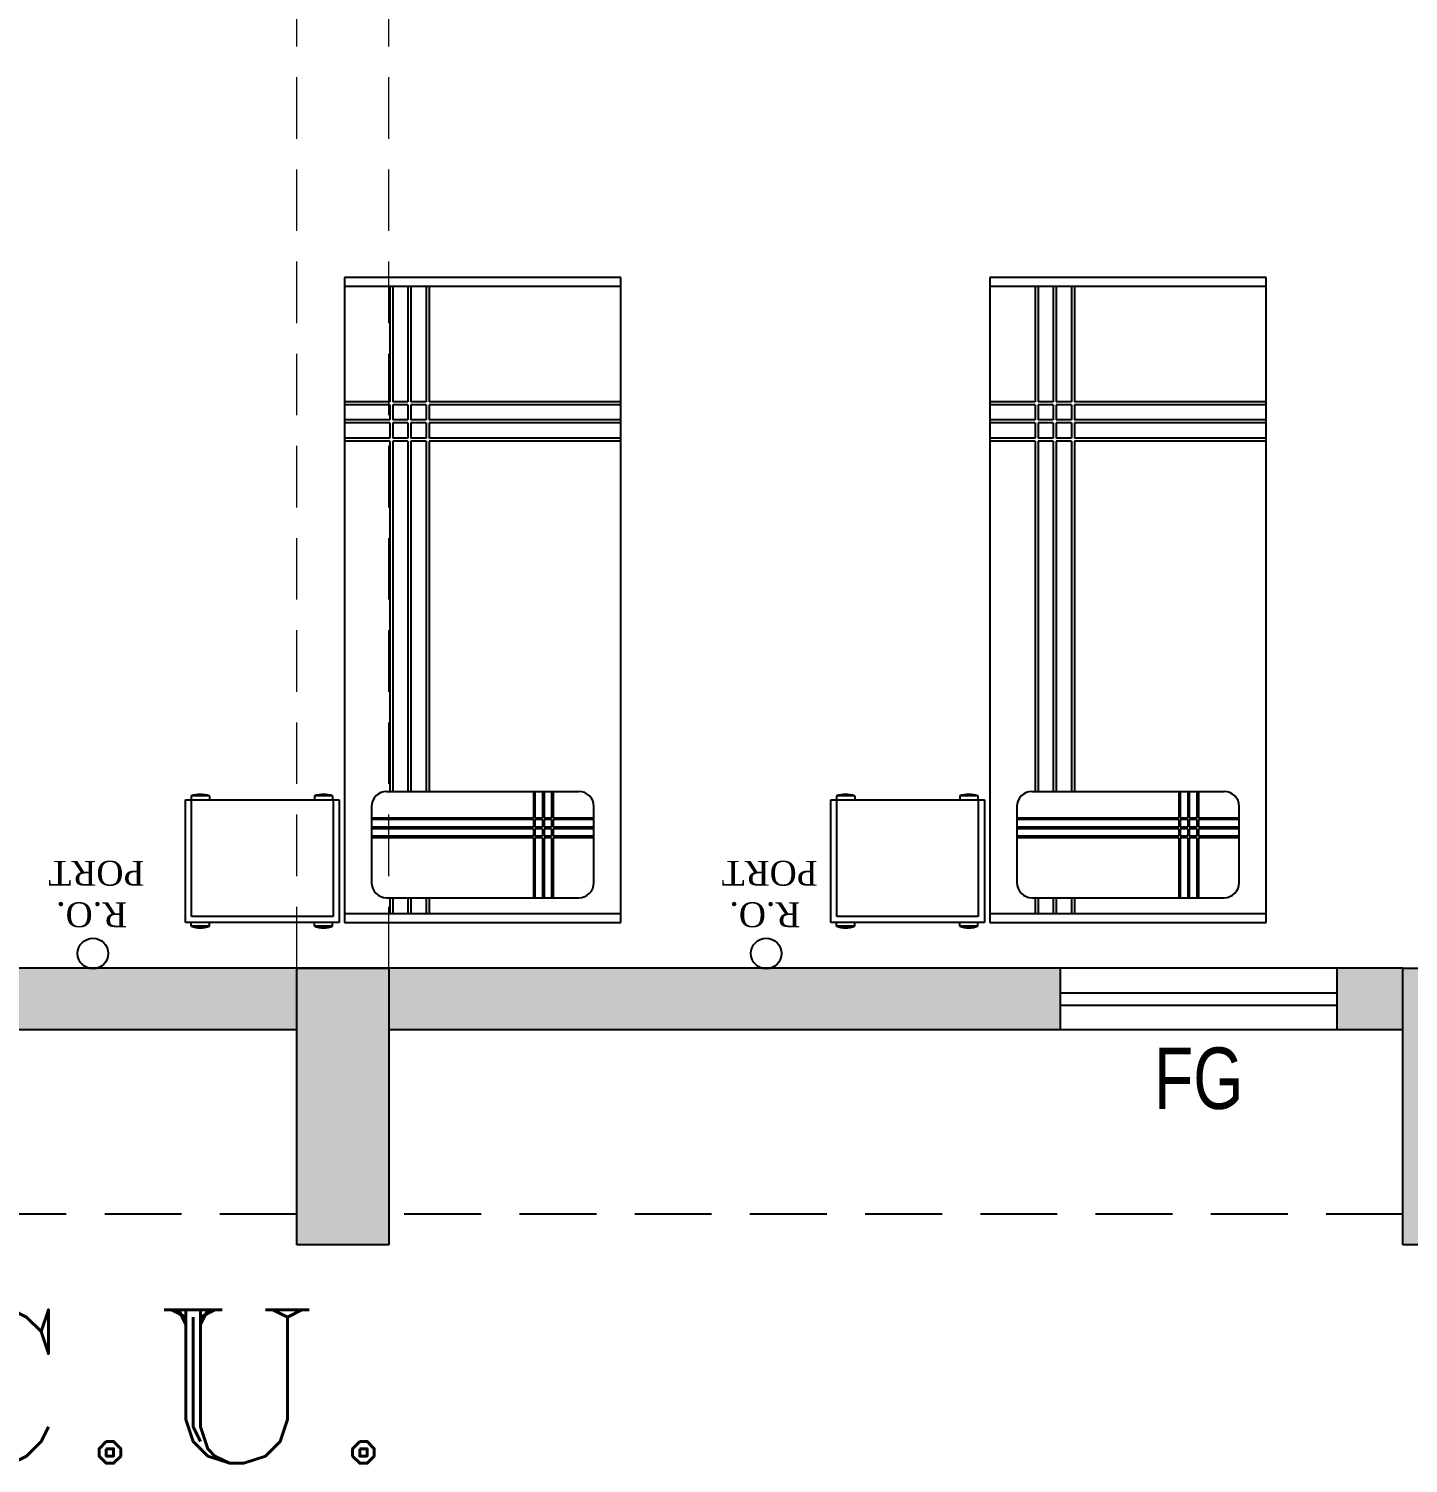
# Model space of a CAD drawing. Extents: x 11034434 to 11724204, y -4674497 to -3911811.
# Drawn here: x 11308543 to 11313033, y -4660343 to -4655674 of the extents above; entities that cross this region are included whole.
import ezdxf

# ---------------------------------------------------------------- set-up
doc = ezdxf.new("R2010")
doc.units = 0
doc.header["$MEASUREMENT"] = 0
doc.linetypes.add('DASHED', pattern=[0.75, 0.5, -0.25])
doc.linetypes.add('HIDDEN', pattern=[0.375, 0.25, -0.125])
doc.layers.get('0').update_dxf_attribs({"color": 251, "linetype": 'CONTINUOUS'})
doc.layers.add('BEAM', color=251, linetype='CONTINUOUS')
doc.layers.add('HATCH', color=251, linetype='CONTINUOUS')
doc.layers.add('OT TEXT', color=251, linetype='CONTINUOUS', lineweight=5)
doc.styles.add('ARIAL', font='arial.ttf', dxfattribs={"width": 0.75})
doc.styles.add('ROMANT', font='romant.shx')
doc.styles.get("Standard").update_dxf_attribs({"font": 'arial.ttf'})

msp = doc.modelspace()

# ---------------------------------------------------------------- hatches: boundary and pattern name
at = {"layer": 'HATCH', "ltscale": 500}
h = msp.add_hatch(color=251, dxfattribs=at)
h.dxf.hatch_style = 1
h.paths.add_polyline_path([(11284390.7, -4648802), (11284690.7, -4648802), (11284690.7, -4649702), (11284390.7, -4649702)])
h.paths.add_polyline_path([(11327800.7, -4652667), (11328700.7, -4652667), (11328700.7, -4652967), (11327800.7, -4652967)])
h.paths.add_polyline_path([(11302215.7, -4658732), (11302515.7, -4658732), (11302515.7, -4659632), (11302215.7, -4659632)])
h.paths.add_polyline_path([(11324600.7, -4658732), (11325200.7, -4658732), (11325200.7, -4659032), (11324600.7, -4659032)])
h.paths.add_polyline_path([(11280960.7, -4640612), (11281710.7, -4640612), (11281710.7, -4640912), (11280960.7, -4640912)])
h.paths.add_polyline_path([(11280960.7, -4644142), (11281860.7, -4644142), (11281860.7, -4644442), (11280960.7, -4644442)])
h.paths.add_polyline_path([(11317942.4, -4658632), (11318770.7, -4658632), (11318770.7, -4658932), (11317942.4, -4658932)])
h.paths.add_polyline_path([(11294185.7, -4658032), (11294485.7, -4658032), (11294485.7, -4658932), (11294185.7, -4658932)])
h.paths.add_polyline_path([(11288015.7, -4658182), (11288315.7, -4658182), (11288315.7, -4658932), (11288015.7, -4658932)])
h.paths.add_polyline_path([(11287690.7, -4658957), (11287990.7, -4658957), (11287990.7, -4659707), (11287690.7, -4659707)])
h.paths.add_polyline_path([(11280960.7, -4629742), (11281710.7, -4629742), (11281710.7, -4630042), (11280960.7, -4630042)])
h.paths.add_polyline_path([(11327800.7, -4629742), (11328700.7, -4629742), (11328700.7, -4630042), (11327800.7, -4630042)])
h.paths.add_polyline_path([(11280860.7, -4648802), (11281160.7, -4648802), (11281160.7, -4649702), (11280860.7, -4649702)])
h.paths.add_polyline_path([(11287690.7, -4658182), (11287990.7, -4658182), (11287990.7, -4658932), (11287690.7, -4658932)])
h.paths.add_polyline_path([(11327700.7, -4616012), (11328000.7, -4616012), (11328000.7, -4615033.7), (11327700.7, -4615033.7)])
h.paths.add_polyline_path([(11280960.7, -4637012), (11281710.7, -4637012), (11281710.7, -4637312), (11280960.7, -4637312)])
h.paths.add_polyline_path([(11309415.7, -4658732), (11309715.7, -4658732), (11309715.7, -4659632), (11309415.7, -4659632)])
h.paths.add_polyline_path([(11327800.7, -4609782), (11328700.7, -4609782), (11328700.7, -4610082), (11327800.7, -4610082)])
h.paths.add_polyline_path([(11327800.7, -4626142), (11328700.7, -4626142), (11328700.7, -4626442), (11327800.7, -4626442)])
h.paths.add_polyline_path([(11280960.7, -4633412), (11281710.7, -4633412), (11281710.7, -4633712), (11280960.7, -4633712)])
h.paths.add_polyline_path([(11313015.7, -4652702), (11313315.7, -4652702), (11313315.7, -4653602), (11313015.7, -4653602)])
h.paths.add_polyline_path([(11327800.7, -4633412), (11328700.7, -4633412), (11328700.7, -4633712), (11327800.7, -4633712)])
h.paths.add_polyline_path([(11286005.7, -4619012), (11286305.7, -4619012), (11286305.7, -4619612), (11286005.7, -4619612)])
h.paths.add_polyline_path([(11280960.7, -4619012), (11281860.7, -4619012), (11281860.7, -4619312), (11280960.7, -4619312)])
h.paths.add_polyline_path([(11327800.7, -4619012), (11328600.7, -4619012), (11328600.7, -4619312), (11327800.7, -4619312)])
h.paths.add_polyline_path([(11324600.7, -4647742), (11325299.6, -4647742), (11325299.6, -4648042), (11324600.7, -4648042)])
h.paths.add_polyline_path([(11321770.7, -4658632), (11322598.9, -4658632), (11322598.9, -4658932), (11321770.7, -4658932)])
h.paths.add_polyline_path([(11327800.7, -4640612), (11328700.7, -4640612), (11328700.7, -4640912), (11327800.7, -4640912)])
h.paths.add_polyline_path([(11286005.7, -4615412), (11286305.7, -4615412), (11286305.7, -4616012), (11286005.7, -4616012)])
h.paths.add_polyline_path([(11286330.7, -4615412), (11286630.7, -4615412), (11286630.7, -4616012), (11286330.7, -4616012)])
h.paths.add_polyline_path([(11282340.7, -4615112), (11282640.7, -4615112), (11282640.7, -4616012), (11282340.7, -4616012)])
h.paths.add_polyline_path([(11327800.7, -4658632), (11328700.7, -4658632), (11328700.7, -4658932), (11327800.7, -4658932)])
h.paths.add_polyline_path([(11300450.7, -4607482), (11300750.7, -4607482), (11300750.7, -4608382), (11300450.7, -4608382)])
h.paths.add_polyline_path([(11306480.7, -4607482), (11306780.7, -4607482), (11306780.7, -4608382), (11306480.7, -4608382)])
h.paths.add_polyline_path([(11284390.7, -4658182), (11284690.7, -4658182), (11284690.7, -4658932), (11284390.7, -4658932)])
h.paths.add_polyline_path([(11286330.7, -4619012), (11286630.7, -4619012), (11286630.7, -4619612), (11286330.7, -4619612)])
h.paths.add_polyline_path([(11297150.7, -4607482), (11297450.7, -4607482), (11297450.7, -4608382), (11297150.7, -4608382)])
h.paths.add_polyline_path([(11282340.7, -4609232), (11282640.7, -4609232), (11282640.7, -4609982), (11282340.7, -4609982)])
h.paths.add_polyline_path([(11286005.7, -4622612), (11286305.7, -4622612), (11286305.7, -4623212), (11286005.7, -4623212)])
h.paths.add_polyline_path([(11286330.7, -4623212), (11286630.7, -4623212), (11286630.7, -4622612), (11286330.7, -4622612)])
h.paths.add_polyline_path([(11284390.7, -4643692), (11284690.7, -4643692), (11284690.7, -4644442), (11284390.7, -4644442)])
h.paths.add_polyline_path([(11286005.7, -4609232), (11286305.7, -4609232), (11286305.7, -4609982), (11286005.7, -4609982)])
h.paths.add_polyline_path([(11283940.7, -4658957), (11284690.7, -4658957), (11284690.7, -4659257), (11283940.7, -4659257)])
h.paths.add_polyline_path([(11313015.7, -4658732), (11313315.7, -4658732), (11313315.7, -4659632), (11313015.7, -4659632)])
h.paths.add_polyline_path([(11284390.7, -4652702), (11284690.7, -4652702), (11284690.7, -4653452), (11284390.7, -4653452)])
h.paths.add_polyline_path([(11305815.7, -4658732), (11306115.7, -4658732), (11306115.7, -4659632), (11305815.7, -4659632)])
h.paths.add_polyline_path([(11327800.7, -4622612), (11328700.7, -4622612), (11328700.7, -4622912), (11327800.7, -4622912)])
h.paths.add_polyline_path([(11280960.7, -4626142), (11281710.7, -4626142), (11281710.7, -4626442), (11280960.7, -4626442)])
h.paths.add_polyline_path([(11321770.7, -4658957), (11322370.7, -4658957), (11322370.7, -4659257), (11321770.7, -4659257)])
h.paths.add_polyline_path([(11280685.7, -4658957), (11281435.7, -4658957), (11281435.7, -4659257), (11280685.7, -4659257)])
h.paths.add_polyline_path([(11318170.7, -4658957), (11318770.7, -4658957), (11318770.7, -4659257), (11318170.7, -4659257)])
h.paths.add_polyline_path([(11281860.7, -4622612), (11280960.7, -4622612), (11280960.7, -4622912), (11281860.7, -4622912)])
h.paths.add_polyline_path([(11294185.7, -4652702), (11294485.7, -4652702), (11294485.7, -4653602), (11294185.7, -4653602)])
h.paths.add_polyline_path([(11298615.7, -4658732), (11298915.7, -4658732), (11298915.7, -4659632), (11298615.7, -4659632)])
h.paths.add_polyline_path([(11318470.7, -4652702), (11318770.7, -4652702), (11318770.7, -4653602), (11318470.7, -4653602)])
h.paths.add_polyline_path([(11327800.7, -4644142), (11328700.7, -4644142), (11328700.7, -4644442), (11327800.7, -4644442)])
h.paths.add_polyline_path([(11327800.7, -4649402), (11328778.9, -4649402), (11328778.9, -4649702), (11327800.7, -4649702)])
h.paths.add_polyline_path([(11288760.7, -4609082), (11289060.7, -4609082), (11289060.7, -4609982), (11288760.7, -4609982)])
edge = h.paths.add_edge_path()
edge.add_line((11309265.7, -4609082), (11309265.7, -4609982))
edge.add_line((11321770.7, -4649702), (11322748.9, -4649702))
edge.add_line((11287690.7, -4643692), (11287690.7, -4644442))
edge.add_line((11309565.7, -4616012), (11309565.7, -4615112))
edge.add_line((11287990.7, -4653452), (11287990.7, -4652702))
edge.add_line((11288015.7, -4652702), (11288015.7, -4653452))
h.paths.add_polyline_path([(11306480.7, -4649402), (11307380.7, -4649402), (11307380.7, -4649702), (11306480.7, -4649702)], flags=17)
h.paths.add_polyline_path([(11291120.7, -4648802), (11291420.7, -4648802), (11291420.7, -4649702), (11291120.7, -4649702)], flags=17)
h.paths.add_polyline_path([(11288015.7, -4648952), (11288315.7, -4648952), (11288315.7, -4649702), (11288015.7, -4649702)], flags=17)
h.paths.add_polyline_path([(11288015.7, -4652702), (11288315.7, -4652702), (11288315.7, -4653452), (11288015.7, -4653452)], flags=17)
h.paths.add_polyline_path([(11296472.4, -4649402), (11297450.7, -4649402), (11297450.7, -4649702), (11296472.4, -4649702)], flags=17)
h.paths.add_polyline_path([(11298276.5, -4652702), (11299254.8, -4652702), (11299254.8, -4653002), (11298276.5, -4653002)], flags=17)
h.paths.add_polyline_path([(11311840.7, -4649402), (11312740.7, -4649402), (11312740.7, -4649702), (11311840.7, -4649702)], flags=17)
h.paths.add_polyline_path([(11300450.7, -4649402), (11301428.9, -4649402), (11301428.9, -4649702), (11300450.7, -4649702)], flags=17)
h.paths.add_polyline_path([(11317870.7, -4649402), (11318770.7, -4649402), (11318770.7, -4649702), (11317870.7, -4649702)], flags=17)
h.paths.add_polyline_path([(11287690.7, -4648952), (11287990.7, -4648952), (11287990.7, -4649702), (11287690.7, -4649702)], flags=17)
h.paths.add_polyline_path([(11287690.7, -4652702), (11287990.7, -4652702), (11287990.7, -4653452), (11287690.7, -4653452)], flags=17)
h.paths.add_polyline_path([(11311840.7, -4622612), (11312740.7, -4622612), (11312740.7, -4622912), (11311840.7, -4622912)], flags=17)
h.paths.add_polyline_path([(11306480.7, -4615412), (11306780.7, -4615412), (11306780.7, -4616012), (11306480.7, -4616012)], flags=16)
h.paths.add_polyline_path([(11306480.7, -4629742), (11307380.7, -4629742), (11307380.7, -4630042), (11306480.7, -4630042)], flags=17)
h.paths.add_polyline_path([(11303250.7, -4613552), (11303850.7, -4613552), (11303850.7, -4613852), (11303250.7, -4613852)], flags=17)
h.paths.add_polyline_path([(11303250.7, -4615712), (11303850.7, -4615712), (11303850.7, -4616012), (11303250.7, -4616012)], flags=16)
h.paths.add_polyline_path([(11311840.7, -4644142), (11312740.7, -4644142), (11312740.7, -4644442), (11311840.7, -4644442)], flags=17)
h.paths.add_polyline_path([(11287690.7, -4643692), (11287990.7, -4643692), (11287990.7, -4644442), (11287690.7, -4644442)], flags=17)
h.paths.add_polyline_path([(11297450.7, -4633712), (11296550.7, -4633712), (11296550.7, -4633412), (11297450.7, -4633412)], flags=17)
h.paths.add_polyline_path([(11290520.7, -4640612), (11291420.7, -4640612), (11291420.7, -4640912), (11290520.7, -4640912)], flags=17)
h.paths.add_polyline_path([(11297150.7, -4643842), (11297450.7, -4643842), (11297450.7, -4644742), (11297150.7, -4644742)], flags=17)
h.paths.add_polyline_path([(11290520.7, -4644142), (11291420.7, -4644142), (11291420.7, -4644442), (11290520.7, -4644442)], flags=17)
h.paths.add_polyline_path([(11306480.7, -4640612), (11307380.7, -4640612), (11307380.7, -4640912), (11306480.7, -4640912)], flags=17)
h.paths.add_polyline_path([(11288015.7, -4643692), (11288315.7, -4643692), (11288315.7, -4644442), (11288015.7, -4644442)], flags=17)
h.paths.add_polyline_path([(11290520.7, -4637012), (11291420.7, -4637012), (11291420.7, -4637312), (11290520.7, -4637312)], flags=17)
h.paths.add_polyline_path([(11311840.7, -4626142), (11312740.7, -4626142), (11312740.7, -4626442), (11311840.7, -4626442)], flags=17)
h.paths.add_polyline_path([(11311840.7, -4637012), (11312740.7, -4637012), (11312740.7, -4637312), (11311840.7, -4637312)], flags=17)
h.paths.add_polyline_path([(11311840.7, -4633412), (11312740.7, -4633412), (11312740.7, -4633712), (11311840.7, -4633712)], flags=17)
h.paths.add_polyline_path([(11315340.7, -4647742), (11315940.7, -4647742), (11315940.7, -4648042), (11315340.7, -4648042)], flags=17)
h.paths.add_polyline_path([(11321770.7, -4629742), (11322670.7, -4629742), (11322670.7, -4630042), (11321770.7, -4630042)], flags=17)
h.paths.add_polyline_path([(11317870.7, -4629742), (11318770.7, -4629742), (11318770.7, -4630042), (11317870.7, -4630042)], flags=17)
h.paths.add_polyline_path([(11300450.7, -4636712), (11300750.7, -4636712), (11300750.7, -4637612), (11300450.7, -4637612)], flags=17)
h.paths.add_polyline_path([(11306480.7, -4637012), (11307380.7, -4637012), (11307380.7, -4637312), (11306480.7, -4637312)], flags=17)
h.paths.add_polyline_path([(11321770.7, -4649402), (11322748.9, -4649402), (11322748.9, -4649702), (11321770.7, -4649702)], flags=17)
h.paths.add_polyline_path([(11297150.7, -4636712), (11297450.7, -4636712), (11297450.7, -4637612), (11297150.7, -4637612)], flags=17)
h.paths.add_polyline_path([(11318470.7, -4636712), (11318770.7, -4636712), (11318770.7, -4637612), (11318470.7, -4637612)], flags=17)
h.paths.add_polyline_path([(11300450.7, -4629742), (11301350.7, -4629742), (11301350.7, -4630042), (11300450.7, -4630042)], flags=17)
h.paths.add_polyline_path([(11313568.2, -4615712), (11314468.2, -4615712), (11314468.2, -4616012), (11313568.2, -4616012)], flags=17)
h.paths.add_polyline_path([(11317870.7, -4615712), (11318770.7, -4615712), (11318770.7, -4616012), (11317870.7, -4616012)], flags=17)
h.paths.add_polyline_path([(11321770.7, -4615712), (11322670.7, -4615712), (11322670.7, -4616012), (11321770.7, -4616012)], flags=17)
h.paths.add_polyline_path([(11306480.7, -4633412), (11307380.7, -4633412), (11307380.7, -4633712), (11306480.7, -4633712)], flags=17)
h.paths.add_polyline_path([(11300450.7, -4633412), (11301350.7, -4633412), (11301350.7, -4633712), (11300450.7, -4633712)], flags=17)
h.paths.add_polyline_path([(11294020.7, -4647742), (11294620.7, -4647742), (11294620.7, -4648042), (11294020.7, -4648042)], flags=17)
h.paths.add_polyline_path([(11306480.7, -4622612), (11307380.7, -4622612), (11307380.7, -4622912), (11306480.7, -4622912)], flags=17)
h.paths.add_polyline_path([(11290520.7, -4633412), (11291420.7, -4633412), (11291420.7, -4633712), (11290520.7, -4633712)], flags=17)
h.paths.add_polyline_path([(11321770.7, -4633412), (11322670.7, -4633412), (11322670.7, -4633712), (11321770.7, -4633712)], flags=17)
h.paths.add_polyline_path([(11317870.7, -4633412), (11318770.7, -4633412), (11318770.7, -4633712), (11317870.7, -4633712)], flags=17)
h.paths.add_polyline_path([(11321770.7, -4636712), (11322070.7, -4636712), (11322070.7, -4637612), (11321770.7, -4637612)], flags=17)
h.paths.add_polyline_path([(11300450.7, -4640312), (11300750.7, -4640312), (11300750.7, -4641212), (11300450.7, -4641212)], flags=17)
h.paths.add_polyline_path([(11321770.7, -4643842), (11322070.7, -4643842), (11322070.7, -4644742), (11321770.7, -4644742)], flags=17)
h.paths.add_polyline_path([(11306480.7, -4626142), (11307380.7, -4626142), (11307380.7, -4626442), (11306480.7, -4626442)], flags=17)
h.paths.add_polyline_path([(11318470.7, -4625842), (11318770.7, -4625842), (11318770.7, -4626742), (11318470.7, -4626742)], flags=17)
h.paths.add_polyline_path([(11321770.7, -4625842), (11322070.7, -4625842), (11322070.7, -4626742), (11321770.7, -4626742)], flags=17)
h.paths.add_polyline_path([(11296550.7, -4629742), (11297450.7, -4629742), (11297450.7, -4630042), (11296550.7, -4630042)], flags=17)
h.paths.add_polyline_path([(11311645.4, -4629741.8), (11312740.7, -4629742), (11312740.7, -4630042), (11311645.4, -4630041.8)], flags=17)
h.paths.add_polyline_path([(11290520.7, -4629742), (11291420.7, -4629742), (11291420.7, -4630042), (11290520.7, -4630042)], flags=17)
h.paths.add_polyline_path([(11305476.5, -4652702), (11306454.8, -4652702), (11306454.8, -4653002), (11305476.5, -4653002)], flags=17)
h.paths.add_polyline_path([(11297150.7, -4640312), (11297450.7, -4640312), (11297450.7, -4641212), (11297150.7, -4641212)], flags=17)
h.paths.add_polyline_path([(11293005.7, -4609982), (11293305.7, -4609982), (11293305.7, -4609182), (11293005.7, -4609182)], flags=17)
h.paths.add_polyline_path([(11321770.7, -4622312), (11322070.7, -4622312), (11322070.7, -4623212), (11321770.7, -4623212)], flags=17)
h.paths.add_polyline_path([(11297150.7, -4612952), (11297450.7, -4612952), (11297450.7, -4613852), (11297150.7, -4613852)], flags=17)
h.paths.add_polyline_path([(11311840.7, -4619012), (11312740.7, -4619012), (11312740.7, -4619312), (11311840.7, -4619312)], flags=17)
h.paths.add_polyline_path([(11306480.7, -4612952), (11306780.7, -4612952), (11306780.7, -4613852), (11306480.7, -4613852)], flags=17)
h.paths.add_polyline_path([(11293005.7, -4615112), (11293305.7, -4615112), (11293305.7, -4616012), (11293005.7, -4616012)], flags=17)
h.paths.add_polyline_path([(11309265.7, -4615112), (11309565.7, -4615112), (11309565.7, -4616012), (11309265.7, -4616012)], flags=16)
h.paths.add_polyline_path([(11290520.7, -4619012), (11291420.7, -4619012), (11291420.7, -4619312), (11290520.7, -4619312)], flags=17)
h.paths.add_polyline_path([(11300450.7, -4619012), (11301095.7, -4619012), (11301095.7, -4619312), (11300450.7, -4619312)], flags=17)
h.paths.add_polyline_path([(11288760.7, -4615112), (11289060.7, -4615112), (11289060.7, -4616012), (11288760.7, -4616012)], flags=17)
h.paths.add_polyline_path([(11318470.7, -4609082), (11318770.7, -4609082), (11318770.7, -4609982), (11318470.7, -4609982)], flags=17)
h.paths.add_polyline_path([(11297150.7, -4615112), (11297450.7, -4615112), (11297450.7, -4616012), (11297150.7, -4616012)], flags=17)
h.paths.add_polyline_path([(11313868.2, -4609082), (11314168.2, -4609082), (11314168.2, -4609982), (11313868.2, -4609982)], flags=17)
h.paths.add_polyline_path([(11321770.7, -4619012), (11322670.7, -4619012), (11322670.7, -4619312), (11321770.7, -4619312)], flags=17)
h.paths.add_polyline_path([(11297150.7, -4625842), (11297450.7, -4625842), (11297450.7, -4626742), (11297150.7, -4626742)], flags=17)
h.paths.add_polyline_path([(11290520.7, -4622612), (11291420.7, -4622612), (11291420.7, -4622912), (11290520.7, -4622912)], flags=17)
h.paths.add_polyline_path([(11309265.7, -4609082), (11309565.7, -4609082), (11309565.7, -4609982), (11309265.7, -4609982)], flags=17)
h.paths.add_polyline_path([(11317870.7, -4619012), (11318770.7, -4619012), (11318770.7, -4619312), (11317870.7, -4619312)], flags=17)
h.paths.add_polyline_path([(11321770.7, -4609082), (11322070.7, -4609082), (11322070.7, -4609982), (11321770.7, -4609982)], flags=17)
h.paths.add_polyline_path([(11309076.5, -4652702), (11310054.8, -4652702), (11310054.8, -4653002), (11309076.5, -4653002)], flags=17)
h.paths.add_polyline_path([(11306480.7, -4619012), (11307380.7, -4619012), (11307380.7, -4619312), (11306480.7, -4619312)], flags=17)
h.paths.add_polyline_path([(11306480.7, -4644142), (11307380.7, -4644142), (11307380.7, -4644442), (11306480.7, -4644442)], flags=17)
h.paths.add_polyline_path([(11300450.7, -4622312), (11300750.7, -4622312), (11300750.7, -4623212), (11300450.7, -4623212)], flags=17)
h.paths.add_polyline_path([(11311840.7, -4640612), (11312740.7, -4640612), (11312740.7, -4640912), (11311840.7, -4640912)], flags=17)
h.paths.add_polyline_path([(11297150.7, -4623212), (11297450.7, -4623212), (11297450.7, -4622314.4), (11297150.7, -4622314.4)], flags=17)
h.paths.add_polyline_path([(11318470.7, -4640312), (11318770.7, -4640312), (11318770.7, -4641212), (11318470.7, -4641212)], flags=17)
h.paths.add_polyline_path([(11300450.7, -4643842), (11300750.7, -4643842), (11300750.7, -4644742), (11300450.7, -4644742)], flags=17)
h.paths.add_polyline_path([(11321770.7, -4640312), (11322070.7, -4640312), (11322070.7, -4641212), (11321770.7, -4641212)], flags=17)
h.paths.add_polyline_path([(11296472.4, -4619012), (11297450.7, -4619012), (11297450.7, -4619312), (11296472.4, -4619312)], flags=17)
h.paths.add_polyline_path([(11318470.7, -4643842), (11318770.7, -4643842), (11318770.7, -4644742), (11318470.7, -4644742)], flags=17)
h.paths.add_polyline_path([(11300450.7, -4625842), (11300750.7, -4625842), (11300750.7, -4626742), (11300450.7, -4626742)], flags=17)
h.paths.add_polyline_path([(11290520.7, -4626142), (11291420.7, -4626142), (11291420.7, -4626442), (11290520.7, -4626442)], flags=17)
h.paths.add_polyline_path([(11318470.7, -4622312), (11318770.7, -4622312), (11318770.7, -4623212), (11318470.7, -4623212)], flags=17)
h.paths.add_polyline_path([(11322070.7, -4652759.1), (11321770.7, -4652759.1), (11321770.7, -4653680.2), (11322070.7, -4653680.2)])
h = msp.add_hatch(color=251, dxfattribs=at)
h.dxf.hatch_style = 1
h.paths.add_polyline_path([(11302215.7, -4658732), (11301529.7, -4658732, -0.135626), (11301503.2, -4658732), (11300084.7, -4658732), (11300084.7, -4658932), (11302215.7, -4658932)])
h.paths.add_polyline_path([(11299184.7, -4658732), (11298915.7, -4658732), (11298915.7, -4658932), (11299184.7, -4658932)])
h.paths.add_polyline_path([(11302784.7, -4658732), (11302515.7, -4658732), (11302515.7, -4658932), (11302784.7, -4658932)])
h.paths.add_polyline_path([(11305815.7, -4658732), (11305761.5, -4658732), (11305761.4, -4658832.3), (11304813.4, -4658831.6), (11304813.5, -4658732), (11304730.1, -4658732), (11304730, -4658832), (11303782, -4658832), (11303782.1, -4658732), (11303684.7, -4658732), (11303684.7, -4658932), (11305815.7, -4658932)])
h.paths.add_polyline_path([(11306384.7, -4658732), (11306115.7, -4658732), (11306115.7, -4658932), (11306384.7, -4658932)])
h.paths.add_polyline_path([(11309415.7, -4658732), (11308765.7, -4658732, -0.135626), (11308739.2, -4658732), (11308326.7, -4658732, -0.135626), (11308300.2, -4658732), (11307284.7, -4658732), (11307284.7, -4658932), (11309415.7, -4658932)])
h.paths.add_polyline_path([(11311900.2, -4658732), (11310956.7, -4658732, -0.135626), (11310930.2, -4658732), (11309715.7, -4658732), (11309715.7, -4658932), (11311900.2, -4658932)])
h.paths.add_polyline_path([(11313015.7, -4658732), (11312800.2, -4658732), (11312800.2, -4658932), (11313015.7, -4658932)])
h.paths.add_polyline_path([(11288706.6, -4649637), (11288691.6, -4649637), (11288691.6, -4649602), (11288646.6, -4649602), (11288315.7, -4649602), (11288315.7, -4649702), (11288646.6, -4649702), (11288691.6, -4649702), (11288691.6, -4649699.5, 0.414214), (11288704.1, -4649687)])

# ---------------------------------------------------------------- linework, layer by layer
at = {"lineweight": 25}
for p, q in [((11309570.9, -4656483.4), (11309570.9, -4658583.4)), ((11310470.9, -4656483.4), (11309570.9, -4656483.4)), ((11310470.9, -4658583.4), (11310470.9, -4656483.4)), ((11311670.9, -4656483.4), (11311670.9, -4658583.4)), ((11312570.9, -4656483.4), (11311670.9, -4656483.4)), ((11312570.9, -4658583.4), (11312570.9, -4656483.4)), ((11310470.9, -4656512.9), (11309570.9, -4656512.9)), ((11312570.9, -4656512.9), (11311670.9, -4656512.9)), ((11309072.3, -4658171.2), (11309072.3, -4658183.4)), ((11309131.4, -4658171.2), (11309072.3, -4658171.2)), ((11309131.4, -4658171.2), (11309131.4, -4658183.4)), ((11309473.3, -4658171.2), (11309473.3, -4658183.4)), ((11309532.4, -4658171.2), (11309473.3, -4658171.2)), ((11309532.4, -4658171.2), (11309532.4, -4658183.4)), ((11309708.3, -4658156.5), (11310333.6, -4658156.5)), ((11311172.3, -4658171.2), (11311172.3, -4658183.4)), ((11311231.4, -4658171.2), (11311172.3, -4658171.2)), ((11311231.4, -4658171.2), (11311231.4, -4658183.4)), ((11311573.3, -4658171.2), (11311573.3, -4658183.4)), ((11311632.4, -4658171.2), (11311573.3, -4658171.2)), ((11311632.4, -4658171.2), (11311632.4, -4658183.4)), ((11311808.3, -4658156.5), (11312433.6, -4658156.5)), ((11309053.4, -4658183.4), (11309553.4, -4658183.4)), ((11309053.4, -4658583.4), (11309053.4, -4658183.4)), ((11309073.1, -4658563.7), (11309073.1, -4658183.4)), ((11309533.7, -4658183.4), (11309533.7, -4658563.7)), ((11309553.4, -4658183.4), (11309553.4, -4658583.4)), ((11309659.1, -4658205.7), (11309659.1, -4658453.1)), ((11310382.8, -4658453.1), (11310382.8, -4658205.7)), ((11311153.4, -4658183.4), (11311653.4, -4658183.4)), ((11311153.4, -4658583.4), (11311153.4, -4658183.4)), ((11311173.1, -4658563.7), (11311173.1, -4658183.4)), ((11311633.7, -4658183.4), (11311633.7, -4658563.7)), ((11311653.4, -4658183.4), (11311653.4, -4658583.4)), ((11311759.1, -4658205.7), (11311759.1, -4658453.1)), ((11312482.8, -4658453.1), (11312482.8, -4658205.7)), ((11309708.3, -4658502.3), (11310333.6, -4658502.3)), ((11311808.3, -4658502.3), (11312433.6, -4658502.3)), ((11309570.9, -4658553.8), (11310470.9, -4658553.8)), ((11311670.9, -4658553.8), (11312570.9, -4658553.8)), ((11309553.4, -4658583.4), (11309053.4, -4658583.4)), ((11309072.3, -4658595.5), (11309072.3, -4658583.4)), ((11309131.4, -4658595.5), (11309072.3, -4658595.5)), ((11309533.7, -4658563.7), (11309073.1, -4658563.7)), ((11309131.4, -4658595.5), (11309131.4, -4658583.4)), ((11309473.3, -4658595.5), (11309473.3, -4658583.4)), ((11309532.4, -4658595.5), (11309473.3, -4658595.5)), ((11309532.4, -4658595.5), (11309532.4, -4658583.4)), ((11309570.9, -4658583.4), (11310470.9, -4658583.4)), ((11311653.4, -4658583.4), (11311153.4, -4658583.4)), ((11311172.3, -4658595.5), (11311172.3, -4658583.4)), ((11311231.4, -4658595.5), (11311172.3, -4658595.5)), ((11311633.7, -4658563.7), (11311173.1, -4658563.7)), ((11311231.4, -4658595.5), (11311231.4, -4658583.4)), ((11311573.3, -4658595.5), (11311573.3, -4658583.4)), ((11311632.4, -4658595.5), (11311573.3, -4658595.5)), ((11311632.4, -4658595.5), (11311632.4, -4658583.4)), ((11311670.9, -4658583.4), (11312570.9, -4658583.4)), ((11309415.7, -4659632), (11309415.7, -4658732)), ((11309415.7, -4658732), (11309715.7, -4658732)), ((11309715.7, -4658732), (11309715.7, -4659632)), ((11313015.7, -4659632), (11313015.7, -4658732)), ((11313015.7, -4658732), (11316510.7, -4658732)), ((11309715.7, -4659632), (11309415.7, -4659632)), ((11313315.7, -4659632), (11313015.7, -4659632))]:
    msp.add_line(p, q, dxfattribs=at)
at = {"lineweight": 25, "ltscale": 0.75}
for p, q in [((11309718.6, -4656512.9), (11309718.6, -4656888.3)), ((11309728.4, -4656512.9), (11309728.4, -4656888.3)), ((11309777.6, -4656512.9), (11309777.6, -4656888.3)), ((11309787.5, -4656512.9), (11309787.5, -4656888.3)), ((11309836.7, -4656512.9), (11309836.7, -4656888.3)), ((11309846.5, -4656512.9), (11309846.5, -4656888.3)), ((11311818.6, -4656512.9), (11311818.6, -4656888.3)), ((11311828.4, -4656512.9), (11311828.4, -4656888.3)), ((11311877.6, -4656512.9), (11311877.6, -4656888.3)), ((11311887.5, -4656512.9), (11311887.5, -4656888.3)), ((11311936.7, -4656512.9), (11311936.7, -4656888.3)), ((11311946.5, -4656512.9), (11311946.5, -4656888.3)), ((11309718.6, -4656888.3), (11309570.9, -4656888.3)), ((11309718.6, -4656898.1), (11309570.9, -4656898.1)), ((11309718.6, -4656898.1), (11309718.6, -4656947.3)), ((11309777.6, -4656888.3), (11309728.4, -4656888.3)), ((11309728.4, -4656898.1), (11309728.4, -4656947.3)), ((11309777.6, -4656898.1), (11309728.4, -4656898.1)), ((11309777.6, -4656898.1), (11309777.6, -4656947.3)), ((11309836.7, -4656888.3), (11309787.5, -4656888.3)), ((11309787.5, -4656898.1), (11309787.5, -4656947.3)), ((11309836.7, -4656898.1), (11309787.5, -4656898.1)), ((11309836.7, -4656898.1), (11309836.7, -4656947.3)), ((11310470.9, -4656888.3), (11309846.5, -4656888.3)), ((11309846.5, -4656898.1), (11309846.5, -4656947.3)), ((11310470.9, -4656898.1), (11309846.5, -4656898.1)), ((11311818.6, -4656888.3), (11311670.9, -4656888.3)), ((11311818.6, -4656898.1), (11311670.9, -4656898.1)), ((11311818.6, -4656898.1), (11311818.6, -4656947.3)), ((11311877.6, -4656888.3), (11311828.4, -4656888.3)), ((11311828.4, -4656898.1), (11311828.4, -4656947.3)), ((11311877.6, -4656898.1), (11311828.4, -4656898.1)), ((11311877.6, -4656898.1), (11311877.6, -4656947.3)), ((11311936.7, -4656888.3), (11311887.5, -4656888.3)), ((11311887.5, -4656898.1), (11311887.5, -4656947.3)), ((11311936.7, -4656898.1), (11311887.5, -4656898.1)), ((11311936.7, -4656898.1), (11311936.7, -4656947.3)), ((11312570.9, -4656888.3), (11311946.5, -4656888.3)), ((11311946.5, -4656898.1), (11311946.5, -4656947.3)), ((11312570.9, -4656898.1), (11311946.5, -4656898.1)), ((11309718.6, -4656947.3), (11309570.9, -4656947.3)), ((11309718.6, -4656957.1), (11309570.9, -4656957.1)), ((11309718.6, -4656957.1), (11309718.6, -4657006.4)), ((11309777.6, -4656947.3), (11309728.4, -4656947.3)), ((11309728.4, -4656957.1), (11309728.4, -4657006.4)), ((11309777.6, -4656957.1), (11309728.4, -4656957.1)), ((11309777.6, -4656957.1), (11309777.6, -4657006.4)), ((11309836.7, -4656947.3), (11309787.5, -4656947.3)), ((11309787.5, -4656957.1), (11309787.5, -4657006.4)), ((11309836.7, -4656957.1), (11309787.5, -4656957.1)), ((11309836.7, -4656957.1), (11309836.7, -4657006.4)), ((11310470.9, -4656947.3), (11309846.5, -4656947.3)), ((11309846.5, -4656957.1), (11309846.5, -4657006.4)), ((11310470.9, -4656957.1), (11309846.5, -4656957.1)), ((11311818.6, -4656947.3), (11311670.9, -4656947.3)), ((11311818.6, -4656957.1), (11311670.9, -4656957.1)), ((11311818.6, -4656957.1), (11311818.6, -4657006.4)), ((11311877.6, -4656947.3), (11311828.4, -4656947.3)), ((11311828.4, -4656957.1), (11311828.4, -4657006.4)), ((11311877.6, -4656957.1), (11311828.4, -4656957.1)), ((11311877.6, -4656957.1), (11311877.6, -4657006.4)), ((11311936.7, -4656947.3), (11311887.5, -4656947.3)), ((11311887.5, -4656957.1), (11311887.5, -4657006.4)), ((11311936.7, -4656957.1), (11311887.5, -4656957.1)), ((11311936.7, -4656957.1), (11311936.7, -4657006.4)), ((11312570.9, -4656947.3), (11311946.5, -4656947.3)), ((11311946.5, -4656957.1), (11311946.5, -4657006.4)), ((11312570.9, -4656957.1), (11311946.5, -4656957.1)), ((11309718.6, -4657006.4), (11309570.9, -4657006.4)), ((11309777.6, -4657006.4), (11309728.4, -4657006.4)), ((11309836.7, -4657006.4), (11309787.5, -4657006.4)), ((11310470.9, -4657006.4), (11309846.5, -4657006.4)), ((11311818.6, -4657006.4), (11311670.9, -4657006.4)), ((11311877.6, -4657006.4), (11311828.4, -4657006.4)), ((11311936.7, -4657006.4), (11311887.5, -4657006.4)), ((11312570.9, -4657006.4), (11311946.5, -4657006.4)), ((11309718.6, -4657016.2), (11309570.9, -4657016.2)), ((11309718.6, -4657016.2), (11309718.6, -4658156.5)), ((11309728.4, -4657016.2), (11309728.4, -4658156.5)), ((11309777.6, -4657016.2), (11309728.4, -4657016.2)), ((11309777.6, -4657016.2), (11309777.6, -4658156.5)), ((11309836.7, -4657016.2), (11309787.5, -4657016.2)), ((11309787.5, -4657016.2), (11309787.5, -4658156.5)), ((11309836.7, -4657016.2), (11309836.7, -4658156.5)), ((11309846.5, -4657016.2), (11309846.5, -4658156.5)), ((11310470.9, -4657016.2), (11309846.5, -4657016.2)), ((11311818.6, -4657016.2), (11311670.9, -4657016.2)), ((11311818.6, -4657016.2), (11311818.6, -4658156.5)), ((11311828.4, -4657016.2), (11311828.4, -4658156.5)), ((11311877.6, -4657016.2), (11311828.4, -4657016.2)), ((11311877.6, -4657016.2), (11311877.6, -4658156.5)), ((11311936.7, -4657016.2), (11311887.5, -4657016.2)), ((11311887.5, -4657016.2), (11311887.5, -4658156.5)), ((11311936.7, -4657016.2), (11311936.7, -4658156.5)), ((11311946.5, -4657016.2), (11311946.5, -4658156.5)), ((11312570.9, -4657016.2), (11311946.5, -4657016.2)), ((11310186.1, -4658156.5), (11310186.1, -4658243.4)), ((11310191, -4658156.5), (11310191, -4658243.4)), ((11310215.6, -4658156.5), (11310215.6, -4658243.4)), ((11310220.5, -4658156.5), (11310220.5, -4658243.4)), ((11310245.1, -4658156.5), (11310245.1, -4658243.4)), ((11310250, -4658156.5), (11310250, -4658243.4)), ((11312286.1, -4658156.5), (11312286.1, -4658243.4)), ((11312291, -4658156.5), (11312291, -4658243.4)), ((11312315.6, -4658156.5), (11312315.6, -4658243.4)), ((11312320.5, -4658156.5), (11312320.5, -4658243.4)), ((11312345.1, -4658156.5), (11312345.1, -4658243.4)), ((11312350.1, -4658156.5), (11312350.1, -4658243.4)), ((11310186.1, -4658243.4), (11309659.1, -4658243.4)), ((11310186.1, -4658248.3), (11309659.1, -4658248.3)), ((11310186.1, -4658272.9), (11309659.1, -4658272.9)), ((11310186.1, -4658248.3), (11310186.1, -4658272.9)), ((11310215.6, -4658243.4), (11310191, -4658243.4)), ((11310215.6, -4658248.3), (11310191, -4658248.3)), ((11310191, -4658248.3), (11310191, -4658272.9)), ((11310215.6, -4658272.9), (11310191, -4658272.9)), ((11310215.6, -4658248.3), (11310215.6, -4658272.9)), ((11310245.1, -4658243.4), (11310220.5, -4658243.4)), ((11310245.1, -4658248.3), (11310220.5, -4658248.3)), ((11310220.5, -4658248.3), (11310220.5, -4658272.9)), ((11310245.1, -4658272.9), (11310220.5, -4658272.9)), ((11310245.1, -4658248.3), (11310245.1, -4658272.9)), ((11310382.8, -4658243.4), (11310250, -4658243.4)), ((11310250, -4658248.3), (11310250, -4658272.9)), ((11310382.8, -4658248.3), (11310250, -4658248.3)), ((11310382.8, -4658272.9), (11310250, -4658272.9)), ((11312286.1, -4658243.4), (11311759.1, -4658243.4)), ((11312286.1, -4658248.3), (11311759.1, -4658248.3)), ((11312286.1, -4658272.9), (11311759.1, -4658272.9)), ((11312286.1, -4658248.3), (11312286.1, -4658272.9)), ((11312315.6, -4658243.4), (11312291, -4658243.4)), ((11312315.6, -4658248.3), (11312291, -4658248.3)), ((11312291, -4658248.3), (11312291, -4658272.9)), ((11312315.6, -4658272.9), (11312291, -4658272.9)), ((11312315.6, -4658248.3), (11312315.6, -4658272.9)), ((11312345.1, -4658243.4), (11312320.5, -4658243.4)), ((11312345.1, -4658248.3), (11312320.5, -4658248.3)), ((11312320.5, -4658248.3), (11312320.5, -4658272.9)), ((11312345.1, -4658272.9), (11312320.5, -4658272.9)), ((11312345.1, -4658248.3), (11312345.1, -4658272.9)), ((11312482.8, -4658243.4), (11312350.1, -4658243.4)), ((11312350.1, -4658248.3), (11312350.1, -4658272.9)), ((11312482.8, -4658248.3), (11312350.1, -4658248.3)), ((11312482.8, -4658272.9), (11312350.1, -4658272.9)), ((11310186.1, -4658277.8), (11309659.1, -4658277.8)), ((11310186.1, -4658302.4), (11309659.1, -4658302.4)), ((11310186.1, -4658307.3), (11309659.1, -4658307.3)), ((11310186.1, -4658277.8), (11310186.1, -4658302.4)), ((11310186.1, -4658307.3), (11310186.1, -4658502.3)), ((11310215.6, -4658277.8), (11310191, -4658277.8)), ((11310191, -4658277.8), (11310191, -4658302.4)), ((11310215.6, -4658302.4), (11310191, -4658302.4)), ((11310191, -4658307.3), (11310191, -4658502.3)), ((11310215.6, -4658307.3), (11310191, -4658307.3)), ((11310215.6, -4658277.8), (11310215.6, -4658302.4)), ((11310215.6, -4658307.3), (11310215.6, -4658502.3)), ((11310245.1, -4658277.8), (11310220.5, -4658277.8)), ((11310220.5, -4658277.8), (11310220.5, -4658302.4)), ((11310245.1, -4658302.4), (11310220.5, -4658302.4)), ((11310220.5, -4658307.3), (11310220.5, -4658502.3)), ((11310245.1, -4658307.3), (11310220.5, -4658307.3)), ((11310245.1, -4658277.8), (11310245.1, -4658302.4)), ((11310245.1, -4658307.3), (11310245.1, -4658502.3)), ((11310250, -4658277.8), (11310250, -4658302.4)), ((11310382.8, -4658277.8), (11310250, -4658277.8)), ((11310382.8, -4658302.4), (11310250, -4658302.4)), ((11310250, -4658307.3), (11310250, -4658502.3)), ((11310382.8, -4658307.3), (11310250, -4658307.3)), ((11312286.1, -4658277.8), (11311759.1, -4658277.8)), ((11312286.1, -4658302.4), (11311759.1, -4658302.4)), ((11312286.1, -4658307.3), (11311759.1, -4658307.3)), ((11312286.1, -4658277.8), (11312286.1, -4658302.4)), ((11312286.1, -4658307.3), (11312286.1, -4658502.3)), ((11312315.6, -4658277.8), (11312291, -4658277.8)), ((11312291, -4658277.8), (11312291, -4658302.4)), ((11312315.6, -4658302.4), (11312291, -4658302.4)), ((11312291, -4658307.3), (11312291, -4658502.3)), ((11312315.6, -4658307.3), (11312291, -4658307.3)), ((11312315.6, -4658277.8), (11312315.6, -4658302.4)), ((11312315.6, -4658307.3), (11312315.6, -4658502.3)), ((11312345.1, -4658277.8), (11312320.5, -4658277.8)), ((11312320.5, -4658277.8), (11312320.5, -4658302.4)), ((11312345.1, -4658302.4), (11312320.5, -4658302.4)), ((11312320.5, -4658307.3), (11312320.5, -4658502.3)), ((11312345.1, -4658307.3), (11312320.5, -4658307.3)), ((11312345.1, -4658277.8), (11312345.1, -4658302.4)), ((11312345.1, -4658307.3), (11312345.1, -4658502.3)), ((11312350.1, -4658277.8), (11312350.1, -4658302.4)), ((11312482.8, -4658277.8), (11312350.1, -4658277.8)), ((11312482.8, -4658302.4), (11312350.1, -4658302.4)), ((11312350.1, -4658307.3), (11312350.1, -4658502.3)), ((11312482.8, -4658307.3), (11312350.1, -4658307.3)), ((11309718.6, -4658502.3), (11309718.6, -4658553.8)), ((11309728.4, -4658502.3), (11309728.4, -4658553.8)), ((11309777.6, -4658502.3), (11309777.6, -4658553.8)), ((11309787.5, -4658502.3), (11309787.5, -4658553.8)), ((11309836.7, -4658502.3), (11309836.7, -4658553.8)), ((11309846.5, -4658502.3), (11309846.5, -4658553.8)), ((11311818.6, -4658502.3), (11311818.6, -4658553.8)), ((11311828.4, -4658502.3), (11311828.4, -4658553.8)), ((11311877.6, -4658502.3), (11311877.6, -4658553.8)), ((11311887.5, -4658502.3), (11311887.5, -4658553.8)), ((11311936.7, -4658502.3), (11311936.7, -4658553.8)), ((11311946.5, -4658502.3), (11311946.5, -4658553.8))]:
    msp.add_line(p, q, dxfattribs=at)
at = {"lineweight": 25, "ltscale": 500}
for p, q in [((11313015.7, -4658732), (11298915.7, -4658732)), ((11311900.2, -4658732), (11311900.2, -4658932)), ((11312800.2, -4658732), (11312800.2, -4658932)), ((11309415.7, -4658932), (11306115.7, -4658932)), ((11313015.7, -4658932), (11309715.7, -4658932))]:
    msp.add_line(p, q, dxfattribs=at)
at = {"lineweight": 25, "ltscale": 2}
for p, q in [((11311900.2, -4658812), (11312800.2, -4658812)), ((11311900.2, -4658852), (11312800.2, -4658852))]:
    msp.add_line(p, q, dxfattribs=at)
at = {"linetype": 'DASHED', "lineweight": 25, "ltscale": 500}
for p, q in [((11309415.7, -4659532), (11306115.7, -4659532)), ((11313015.7, -4659532), (11309715.7, -4659532))]:
    msp.add_line(p, q, dxfattribs=at)
at = {"color": 1, "ltscale": 500}
for centre in [(11308752.5, -4658684), (11310943.5, -4658684)]:
    msp.add_circle(centre, 49.8, dxfattribs=at)
for centre, radius, start, end in [((11309101.8, -4658257.4), 91.1, 71.0754, 108.9247), ((11309502.8, -4658257.4), 91.1, 71.0754, 108.9247), ((11309708.3, -4658205.7), 49.2, 90, 180), ((11310333.6, -4658205.7), 49.2, 0, 90), ((11311201.8, -4658257.4), 91.1, 71.0754, 108.9247), ((11311602.8, -4658257.4), 91.1, 71.0754, 108.9247), ((11311808.3, -4658205.7), 49.2, 90, 180), ((11312433.6, -4658205.7), 49.2, 0, 90), ((11309708.3, -4658453.1), 49.2, 180, 270), ((11310333.6, -4658453.1), 49.2, 270, 0), ((11311808.3, -4658453.1), 49.2, 180, 270), ((11312433.6, -4658453.1), 49.2, 270, 0), ((11309101.8, -4658509.4), 91.1, 251.0754, 288.9247), ((11309502.8, -4658509.4), 91.1, 251.0754, 288.9247), ((11311201.8, -4658509.4), 91.1, 251.0754, 288.9247), ((11311602.8, -4658509.4), 91.1, 251.0754, 288.9247)]:
    msp.add_arc(centre, radius, start, end)
at = {"layer": 'BEAM', "linetype": 'HIDDEN', "lineweight": 18, "ltscale": 800}
for p, q in [((11309415.7, -4658732), (11309415.7, -4653002)), ((11309715.7, -4658732), (11309715.7, -4653002))]:
    msp.add_line(p, q, dxfattribs=at)

# ---------------------------------------------------------------- texts
at = {"lineweight": 20}
for s, height, style, width, p in [('FG', 200, 'ARIAL', 0.75, (11312205.3, -4659190)), ('POST OP I.C.U.', 499.98, 'ROMANT', 1.1, (11303869.7, -4660343.4))]:
    msp.add_text(s, height=height, dxfattribs=dict(at, style=style, width=width)).set_placement(p)
at = {"layer": 'OT TEXT', "color": 117, "lineweight": 15, "char_height": 81, "width": 265.622, "attachment_point": 5, "rotation": 180}
for insert in [(11308763.6, -4658489.9), (11310954.6, -4658489.9)]:
    msp.add_mtext('{\\fTimes New Roman|b0|i0|c0|p18;\\C5; R.O.\\PPORT }', dxfattribs=dict(at, insert=insert))

doc.saveas('drawing.dxf')
